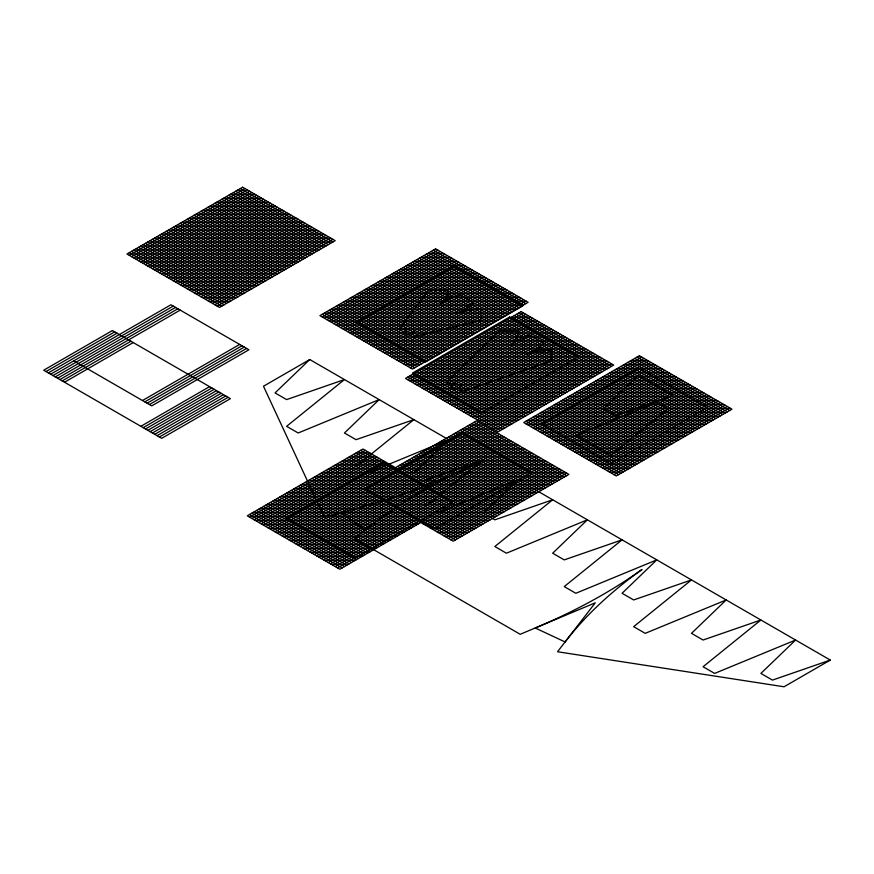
<?xml version="1.0" encoding="UTF-8"?>
<svg xmlns="http://www.w3.org/2000/svg" width="874" height="874" viewBox="0 0 874 874"><rect width="100%" height="100%" fill="white"/><g stroke="black" fill="none" stroke-linecap="round" stroke-linejoin="round"><path stroke-width="1.31" d="M446.767 295.248L448.286 290.255L428.664 290.255L401.581 325.926L400.172 328.963L407.328 329.181L403.427 332.655L407.284 334.884L413.293 332.623L413.664 336.763L480.711 320.31L480.711 308.981L472.069 309.855A44.017 25.412 0 0 0 456.031 313.46A44.017 25.412 0 0 0 468.475 306.588L473.5 302.437L459.615 294.429L452.426 297.335A44.017 25.412 0 0 0 440.518 304.502A44.017 25.412 0 0 0 446.778 295.248L452.426 297.335M511.104 345.252A44.017 25.412 0 0 0 517.342 335.987L518.85 330.995L499.218 330.995L448.384 380.387L446.975 383.424L454.13 383.642L450.23 387.116L454.087 389.345L460.095 387.084L460.467 391.213L465.733 390.405L551.276 361.049L551.276 349.72L542.634 350.594A44.017 25.412 0 0 0 526.596 354.199A44.017 25.412 0 0 0 539.039 347.328L544.065 343.176L530.179 335.168L522.991 338.074A44.017 25.412 0 0 0 511.082 345.241M483.999 460.128L466.65 468.246A563.369 325.259 0 0 0 365.288 529.884L354.407 538.559L520.205 634.284L595.281 602.798L557.536 651.742L784.033 686.778L830.3 660.067L309.757 359.531L275.048 392.918L286.617 399.604L344.454 379.567L286.617 426.315L298.187 432.991L379.163 399.604L344.454 432.991L356.024 439.677L413.861 419.64L356.024 466.388M413.861 473.063L448.57 439.677L367.593 473.063M483.267 513.136L517.976 479.739L437 513.136M425.43 506.461L483.267 459.702L425.43 479.739M129.297 255.339L244.982 188.555M131.613 256.683L247.287 189.898M133.93 258.016L249.603 191.231M136.246 259.349L251.92 192.564M138.551 260.692L254.236 193.897M140.867 262.025L256.541 195.241M143.183 263.358L258.857 196.574M145.499 264.691L261.173 197.906M147.804 266.035L263.489 199.25M150.12 267.368L265.794 200.583M152.437 268.7L268.11 201.916M154.753 270.033L270.427 203.249M157.058 271.377L272.743 204.592M159.374 272.71L275.048 205.925M161.69 274.043L277.364 207.258M164.006 275.376L279.68 208.591M166.322 276.719L281.996 209.935M168.627 278.052L284.312 211.268M170.943 279.385L286.617 212.601M173.26 280.718L288.933 213.933M175.576 282.062L291.25 215.277M177.881 283.394L293.566 216.61M180.197 284.727L295.871 217.943M182.513 286.06L298.187 219.276M184.829 287.404L300.503 220.619M187.134 288.737L302.819 221.952M46.016 371.548L114.723 331.88M189.45 290.07L305.124 223.285M48.332 372.881L117.04 333.213M191.767 291.413L307.44 224.618M50.637 374.225L170.943 304.764L248.915 349.775L151.737 405.875L73.777 360.864M194.083 292.746L309.757 225.962M52.953 375.558L173.26 306.097M196.388 294.079L312.073 227.295M55.27 376.891L175.576 307.44M198.704 295.412L314.378 228.627M57.586 378.234L177.881 308.773M201.02 296.756L316.694 229.971M59.891 379.567L180.197 310.106M203.336 298.089L319.01 231.304M62.207 380.9L130.925 341.231M205.652 299.421L321.326 232.637M64.523 382.233L133.23 342.564M207.957 300.754L323.642 233.97M210.273 302.098L325.947 235.314M212.59 303.431L328.263 236.646M214.906 304.764L330.58 237.979M217.211 306.097L332.896 239.312M142.484 400.532L239.651 344.432M144.8 401.876L241.967 345.776M147.116 403.209L244.283 347.109M149.432 404.542L246.599 348.442M322.233 316.978L437.918 250.193M324.549 318.311L440.223 251.526M140.867 426.315L209.585 386.647M326.865 319.644L442.539 252.859M143.183 427.648L211.89 387.98M329.181 320.977L444.855 254.192M145.499 428.981L214.206 389.312M331.486 322.32L447.171 255.536M147.804 430.325L216.523 390.656M333.802 323.653L449.476 256.869M150.12 431.658L218.839 391.989M336.119 324.986L451.792 258.201M152.437 432.991L221.144 393.322M338.435 326.319L454.109 259.534M154.753 434.323L223.46 394.655M340.74 327.663L456.425 260.878M157.058 435.667L225.776 395.998M343.056 328.995L458.73 262.211M159.374 437L228.092 397.331M345.372 330.328L461.046 263.544M347.688 331.672L463.362 264.877M350.004 333.005L465.678 266.22M352.309 334.338L467.994 267.553M309.757 359.531L263.489 386.242L324.178 517.004L341.133 512.645A563.369 325.259 0 0 0 466.661 468.256M354.626 335.671L470.299 268.886M356.942 337.014L472.616 270.219M359.258 338.347L474.932 271.563M361.563 339.68L477.248 272.896M363.879 341.013L479.553 274.228M366.195 342.357L481.869 275.572M368.511 343.69L484.185 276.905M370.816 345.022L486.501 278.238M373.132 346.355L488.806 279.571M375.449 347.699L491.122 280.915M377.765 349.032L493.439 282.247M380.07 350.365L495.755 283.58M382.386 351.698L498.06 284.913M384.702 353.041L500.376 286.257M387.018 354.374L502.692 287.59M389.334 355.707L505.008 288.923M391.639 357.04L507.324 290.255M393.956 358.384L509.629 291.599M396.272 359.717L511.946 292.932M398.588 361.049L514.262 294.265M400.893 362.393L516.578 295.598M403.209 363.726L518.883 296.942M405.525 365.059L521.199 298.274M407.841 366.392L523.515 299.607M410.146 367.736L525.831 300.94M407.841 379.753L523.515 312.968M410.146 381.086L525.831 314.301M412.462 382.419L528.136 315.634M414.779 383.762L530.452 316.978M417.095 385.095L532.769 318.311M419.4 386.428L535.085 319.644M421.716 387.761L537.39 320.977M424.032 389.105L539.706 322.32M426.348 390.438L542.022 323.653M428.664 391.771L544.338 324.986M430.969 393.114L546.654 326.319M433.286 394.447L548.959 327.663M435.602 395.78L551.276 328.995M437.918 397.113L553.592 330.328M440.223 398.457L555.908 331.672M442.539 399.789L558.213 333.005M444.855 401.122L560.529 334.338M447.171 402.455L562.845 335.671M249.603 517.146L365.277 450.361M449.476 403.799L565.161 337.014M251.92 518.479L367.593 451.694M451.792 405.132L567.466 338.347M254.236 519.812L369.91 453.027M454.109 406.465L569.782 339.68M256.541 521.144L372.226 454.36M456.425 407.797L572.099 341.013M258.857 522.488L374.531 455.704M458.73 409.141L574.415 342.357M261.173 523.821L376.847 457.036M461.046 410.474L576.72 343.69M263.489 525.154L379.163 458.369M463.362 411.807L579.036 345.022M265.794 526.498L381.479 459.702M465.678 413.14L581.352 346.355M268.11 527.83L383.784 461.046M467.994 414.484L583.668 347.699M270.427 529.163L386.1 462.379M470.299 415.816L585.984 349.032M272.743 530.496L388.417 463.712M472.616 417.149L588.289 350.365M275.048 531.84L390.733 465.044M474.932 418.482L590.606 351.698M277.364 533.173L393.038 466.388M477.248 419.826L592.922 353.041M279.68 534.506L476.33 420.973L568.876 474.396L453.191 541.181L328.263 469.054M479.553 421.159L595.238 354.374M281.996 535.838L478.646 422.306M481.869 422.492L597.543 355.707M284.312 537.182L480.962 423.639M484.185 423.835L599.859 357.04M286.617 538.515L483.267 424.983M486.501 425.168L602.175 358.384M288.933 539.848L485.583 426.315M488.806 426.501L604.491 359.717M291.25 541.181L487.9 427.648M491.122 427.834L606.796 361.049M293.566 542.525L490.216 428.981M493.439 429.178L609.112 362.393M295.871 543.857L492.521 430.325M495.755 430.511L611.429 363.726M298.187 545.19L494.837 431.658M300.503 546.523L497.153 432.991M302.819 547.867L499.469 434.323M305.124 549.2L501.774 435.667M526.05 423.868L641.724 357.084M307.44 550.533L504.09 437M528.366 425.201L644.04 358.416M309.757 551.865L506.407 438.333M530.671 426.534L646.356 359.749M312.073 553.209L508.723 439.677M532.987 427.878L648.661 361.093M314.378 554.542L511.028 441.009M535.303 429.21L650.977 362.426M316.694 555.875L513.344 442.342M537.619 430.543L653.293 363.759M319.01 557.219L515.66 443.675M539.924 431.876L655.609 365.092M321.326 558.552L517.976 445.019M542.241 433.22L657.914 366.435M323.642 559.884L520.292 446.352M544.557 434.553L660.231 367.768M325.947 561.217L522.597 447.685M546.873 435.886L662.547 369.101M328.263 562.561L524.913 449.017M549.189 437.229L664.863 370.434M330.58 563.894L527.23 450.361M551.494 438.562L667.179 371.778M332.896 565.227L529.546 451.694M553.81 439.895L669.484 373.111M335.201 566.56L531.851 453.027M556.126 441.228L671.8 374.443M337.517 567.903L534.167 454.36M558.442 442.572L674.116 375.776M536.483 455.704L339.833 569.236L247.287 515.802L362.972 449.017L487.9 521.144M560.747 443.905L676.432 377.12M423.114 523.821L538.799 457.036M563.064 445.237L678.737 378.453M425.43 525.154L541.104 458.369M565.38 446.57L681.054 379.786M427.747 526.498L543.42 459.702M567.696 447.914L683.37 381.13M430.063 527.83L545.737 461.046M570.001 449.247L685.686 382.462M432.368 529.163L548.053 462.379M572.317 450.58L687.991 383.795M434.684 530.496L550.358 463.712M574.633 451.913L690.307 385.128M437 531.84L552.674 465.044M576.949 453.256L692.623 386.472M439.316 533.173L554.99 466.388M579.254 454.589L694.939 387.805M441.632 534.506L557.306 467.721M581.571 455.922L697.244 389.138M443.937 535.838L559.622 469.054M583.887 457.255L699.561 390.47M446.253 537.182L561.927 470.398M586.203 458.599L701.877 391.814M448.57 538.515L564.243 471.731M588.519 459.932L704.193 393.147M450.886 539.848L566.56 473.063M590.824 461.264L706.509 394.48M593.14 462.597L708.814 395.813M595.456 463.941L711.13 397.157M597.772 465.274L713.446 398.489M600.077 466.607L715.762 399.822M602.394 467.951L718.067 401.155M604.71 469.283L720.384 402.499M607.026 470.616L722.7 403.832M609.331 471.949L725.016 405.165M611.647 473.293L727.321 406.497M613.963 474.626L729.637 407.841M830.3 660.067L772.463 680.103L760.893 673.417L795.602 640.03L714.626 673.417L703.057 666.742L760.893 619.994L703.057 640.03L691.487 633.344L726.196 599.957L645.22 633.344L633.65 626.669L691.487 579.921L633.65 599.957L622.08 593.282L656.789 559.884L575.813 593.282L564.243 586.596L622.08 539.848L564.243 559.884L552.674 553.209L587.383 519.812L506.407 553.209L494.837 546.523L552.674 499.775L494.837 519.812L399.986 465.044M517.332 335.987L522.991 338.074M637.102 357.084L729.637 410.507M634.786 358.416L727.321 411.851M632.47 359.749L725.016 413.183M630.154 361.093L722.7 414.516M627.849 362.426L720.384 415.849M433.286 250.193L525.831 303.617M625.533 363.759L718.067 417.193M430.969 251.526L523.515 304.95M428.664 252.859L521.199 306.293M623.217 365.092L715.762 418.526M426.348 254.192L518.883 307.626M620.901 366.435L713.446 419.859M618.584 367.768L711.13 421.192M424.032 255.536L516.578 308.959M421.716 256.869L514.262 310.292M518.883 312.968L611.429 366.392M616.279 369.101L708.814 422.535M419.4 258.201L511.946 311.636M516.578 314.301L609.112 367.736M613.963 370.434L706.509 423.868M611.647 371.778L704.193 425.201M417.095 259.534L509.629 312.968M514.262 315.634L606.796 369.068M414.779 260.878L507.324 314.301M511.946 316.978L604.491 370.401M609.331 373.111L701.877 426.534M412.462 262.211L505.008 315.634M509.629 318.311L602.175 371.734M607.026 374.443L699.561 427.878M604.71 375.776L697.244 429.21M410.146 263.544L502.692 316.978M507.324 319.644L599.859 373.078M602.394 377.12L694.939 430.543M407.841 264.877L500.376 318.311M505.008 320.977L597.543 374.411M405.525 266.22L498.06 319.644M502.692 322.32L595.238 375.744M600.077 378.453L692.623 431.876M403.209 267.553L495.755 320.977M500.376 323.653L592.922 377.076M597.772 379.786L690.307 433.22M595.456 381.13L687.991 434.553M400.893 268.886L493.439 322.32M498.06 324.986L590.606 378.42M398.588 270.219L491.122 323.653M495.755 326.319L588.289 379.753M593.14 382.462L685.686 435.886M396.272 271.563L488.806 324.986M493.439 327.663L585.984 381.086M590.824 383.795L683.37 437.229M588.519 385.128L681.054 438.562M393.956 272.896L486.501 326.319M491.122 328.995L583.668 382.419M586.203 386.472L678.737 439.895M391.639 274.228L484.185 327.663M488.806 330.328L581.352 383.762M240.35 188.555L332.896 241.989M389.334 275.572L481.869 328.995M486.501 331.672L579.036 385.095M583.887 387.805L676.432 441.228M238.034 189.898L330.58 243.322M387.018 276.905L479.553 330.328M484.185 333.005L576.72 386.428M581.571 389.138L674.116 442.572M235.718 191.231L328.263 244.654M579.254 390.47L671.8 443.905M384.702 278.238L477.248 331.672M481.869 334.338L574.415 387.761M233.413 192.564L325.947 245.998M382.386 279.571L474.932 333.005M479.553 335.671L572.099 389.105M576.949 391.814L669.484 445.237M231.097 193.897L323.642 247.331M380.07 280.915L472.616 334.338M477.248 337.014L569.782 390.438M574.633 393.147L667.179 446.57M228.78 195.241L321.326 248.664M572.317 394.48L664.863 447.914M377.765 282.247L470.299 335.671M474.932 338.347L567.466 391.771M226.464 196.574L319.01 249.997M375.449 283.58L467.994 337.014M472.616 339.68L565.161 393.114M570.001 395.813L662.547 449.247M224.159 197.906L316.694 251.341M373.132 284.913L465.678 338.347M470.299 341.013L562.845 394.447M567.696 397.157L660.231 450.58M221.843 199.25L314.378 252.673M565.38 398.489L657.914 451.913M370.816 286.257L463.362 339.68M467.994 342.357L560.529 395.78M219.527 200.583L312.073 254.006M563.064 399.822L655.609 453.256M368.511 287.59L461.046 341.013M465.678 343.69L558.213 397.113M217.211 201.916L309.757 255.339M366.195 288.923L458.73 342.357M463.362 345.022L555.908 398.457M560.747 401.155L653.293 454.589M214.906 203.249L307.44 256.683M363.879 290.255L456.425 343.69M461.046 346.355L553.592 399.789M558.442 402.499L650.977 455.922M212.59 204.592L305.124 258.016M556.126 403.832L648.661 457.255M361.563 291.599L454.109 345.022M458.73 347.699L551.276 401.122M210.273 205.925L302.819 259.349M359.258 292.932L451.792 346.355M456.425 349.032L548.959 402.455M553.81 405.165L646.356 458.599M207.957 207.258L300.503 260.692M356.942 294.265L449.476 347.699M454.109 350.365L546.654 403.799M551.494 406.497L644.04 459.932M205.652 208.591L298.187 262.025M549.189 407.841L641.724 461.264M354.626 295.598L447.171 349.032M451.792 351.698L544.338 405.132M203.336 209.935L295.871 263.358M546.873 409.174L639.407 462.597M352.309 296.942L444.855 350.365M449.476 353.041L542.022 406.465M201.02 211.268L293.566 264.691M350.004 298.274L442.539 351.698M447.171 354.374L539.706 407.797M544.557 410.507L637.102 463.941M198.704 212.601L291.25 266.035M347.688 299.607L440.223 353.041M444.855 355.707L537.39 409.141M542.241 411.851L634.786 465.274M196.388 213.933L288.933 267.368M539.924 413.183L632.47 466.607M345.372 300.94L437.918 354.374M442.539 357.04L535.085 410.474M194.083 215.277L286.617 268.7M343.056 302.284L435.602 355.707M440.223 358.384L532.769 411.807M537.619 414.516L630.154 467.951M191.767 216.61L284.312 270.033M340.74 303.617L433.286 357.04M437.918 359.717L530.452 413.14M535.303 415.849L627.849 469.283M189.45 217.943L281.996 271.377M532.987 417.193L625.533 470.616M338.435 304.95L430.969 358.384M435.602 361.049L528.136 414.484M187.134 219.276L279.68 272.71M336.119 306.293L428.664 359.717M433.286 362.393L525.831 415.816M530.671 418.526L623.217 471.949M184.829 220.619L277.364 274.043M333.802 307.626L426.348 361.049M430.969 363.726L523.515 417.149M528.366 419.859L620.901 473.293M182.513 221.952L275.048 275.376M526.05 421.192L618.584 474.626M331.486 308.959L424.032 362.393M428.664 365.059L521.199 418.482M180.197 223.285L272.743 276.719M329.181 310.292L421.716 363.726M426.348 366.392L518.883 419.826M177.881 224.618L270.427 278.052M326.865 311.636L419.4 365.059M424.032 367.736L516.578 421.159M175.576 225.962L268.11 279.385M324.549 312.968L417.095 366.392M421.716 369.068L514.262 422.492M173.26 227.295L265.794 280.718M322.233 314.301L414.779 367.736M419.4 370.401L511.946 423.835M170.943 228.627L263.489 282.062M417.095 371.734L509.629 425.168M168.627 229.971L261.173 283.394M414.779 373.078L507.324 426.501M166.322 231.304L258.857 284.727M412.462 374.411L505.008 427.834M164.006 232.637L256.541 286.06M410.146 375.744L502.692 429.178M161.69 233.97L254.236 287.404M407.841 377.076L500.376 430.511M159.374 235.314L251.92 288.737M157.058 236.646L249.603 290.07M154.753 237.979L247.287 291.413M474.014 422.306L566.56 475.74M152.437 239.312L244.982 292.746M471.698 423.639L564.243 477.073M150.12 240.656L242.666 294.079M469.393 424.983L561.927 478.406M147.804 241.989L240.35 295.412M467.077 426.315L559.622 479.739M145.499 243.322L238.034 296.756M464.76 427.648L557.306 481.082M143.183 244.654L235.718 298.089M462.444 428.981L554.99 482.415M140.867 245.998L233.413 299.421M460.139 430.325L552.674 483.748M138.551 247.331L231.097 300.754M457.823 431.658L550.358 485.081M136.246 248.664L228.78 302.098M455.507 432.991L548.053 486.425M133.93 249.997L226.464 303.431M453.191 434.323L545.737 487.758M131.613 251.341L224.159 304.764M450.886 435.667L543.42 489.09M129.297 252.673L221.843 306.097M448.57 437L541.104 490.423M443.937 439.677L536.483 493.1M441.632 441.009L534.167 494.433M439.316 442.342L531.851 495.766M437 443.675L529.546 497.109M434.684 445.019L527.23 498.442M432.368 446.352L524.913 499.775M430.063 447.685L522.597 501.119M427.747 449.017L520.292 502.452M425.43 450.361L517.976 503.785M423.114 451.694L515.66 505.117M420.809 453.027L513.344 506.461M418.493 454.36L511.028 507.794M416.177 455.704L508.723 509.127M413.861 457.036L506.407 510.46M411.556 458.369L504.09 511.803M409.24 459.702L501.774 513.136M406.923 461.046L499.469 514.469M404.607 462.379L497.153 515.802M402.302 463.712L494.837 517.146M397.67 466.388L490.216 519.812M360.656 450.361L485.583 522.488M358.34 451.694L483.267 523.821M356.024 453.027L480.962 525.154M353.708 454.36L478.646 526.498M351.403 455.704L476.33 527.83M349.087 457.036L474.014 529.163M346.77 458.369L471.698 530.496M344.454 459.702L469.393 531.84M342.149 461.046L467.077 533.173M339.833 462.379L464.76 534.506M337.517 463.712L462.444 535.838M335.201 465.044L460.139 537.182M332.896 466.388L457.823 538.515M330.58 467.721L455.507 539.848M325.947 470.398L418.493 523.821M323.642 471.731L416.177 525.154M321.326 473.063L413.861 526.498M319.01 474.396L411.556 527.83M316.694 475.74L409.24 529.163M314.378 477.073L406.923 530.496M312.073 478.406L404.607 531.84M309.757 479.739L402.302 533.173M307.44 481.082L399.986 534.506M305.124 482.415L397.67 535.838M302.819 483.748L395.354 537.182M300.503 485.081L393.038 538.515M298.187 486.425L390.733 539.848M295.871 487.758L388.417 541.181M293.566 489.09L386.1 542.525M291.25 490.423L383.784 543.857M288.933 491.767L381.479 545.19M286.617 493.1L379.163 546.523M284.312 494.433L376.847 547.867M281.996 495.766L374.531 549.2M279.68 497.109L372.226 550.533M277.364 498.442L369.91 551.865M275.048 499.775L367.593 553.209M272.743 501.119L365.277 554.542M270.427 502.452L362.972 555.875M268.11 503.785L360.656 557.219M265.794 505.117L358.34 558.552M263.489 506.461L356.024 559.884M261.173 507.794L353.708 561.217M258.857 509.127L351.403 562.561M256.541 510.46L349.087 563.894M254.236 511.803L346.77 565.227M251.92 513.136L344.454 566.56M249.603 514.469L342.149 567.903M341.133 512.645L365.31 529.895M539.029 347.328L542.634 350.594M468.464 306.588L472.069 309.855M638.009 375.525L603.311 408.923L614.87 415.598L672.718 395.561L638.009 375.525M668.086 408.923L610.249 455.671L575.54 435.634L656.516 402.248L668.086 408.923M242.666 187.222L126.992 254.006L219.527 307.44L335.201 240.656L242.666 187.222M112.407 330.547L43.7 370.215L161.69 438.333L230.397 398.664L112.407 330.547M435.602 248.85L319.928 315.634L412.462 369.068L528.136 302.284L435.602 248.85M454.109 266.22L356.942 322.32L425.649 361.989L522.816 305.889L454.109 266.22M509.629 316.978L412.462 373.078L481.181 412.747L578.348 356.647L509.629 316.978M521.199 311.636L405.525 378.42L498.06 431.843L613.745 365.059L521.199 311.636M383.784 462.379L286.617 518.479L355.336 558.147L452.503 502.047L383.784 462.379M462.444 432.991L365.277 489.09L433.996 528.759L531.163 472.659L462.444 432.991M639.407 355.751L523.734 422.535L616.279 475.959L731.953 409.174L639.407 355.751M638.435 367.943L541.268 424.043L609.986 463.712L707.153 407.612L638.435 367.943M413.402 333.868L411.49 333.3A7.997 4.621 0 0 0 414.276 331.519A7.997 4.621 0 0 0 413.402 333.868M460.205 388.329L458.293 387.761A7.997 4.621 0 0 0 461.079 385.98A7.997 4.621 0 0 0 460.194 388.329M565.085 641.953L535.227 627.991A563.369 325.259 0 0 0 642.019 569.487A563.369 325.259 0 0 0 565.063 641.942M406.159 330.23L405.186 329.116A7.997 4.621 0 0 0 409.251 328.624A7.997 4.621 0 0 0 406.159 330.219M452.961 384.68L451.978 383.577A7.997 4.621 0 0 0 456.042 383.085A7.997 4.621 0 0 0 452.951 384.68"/></g></svg>
